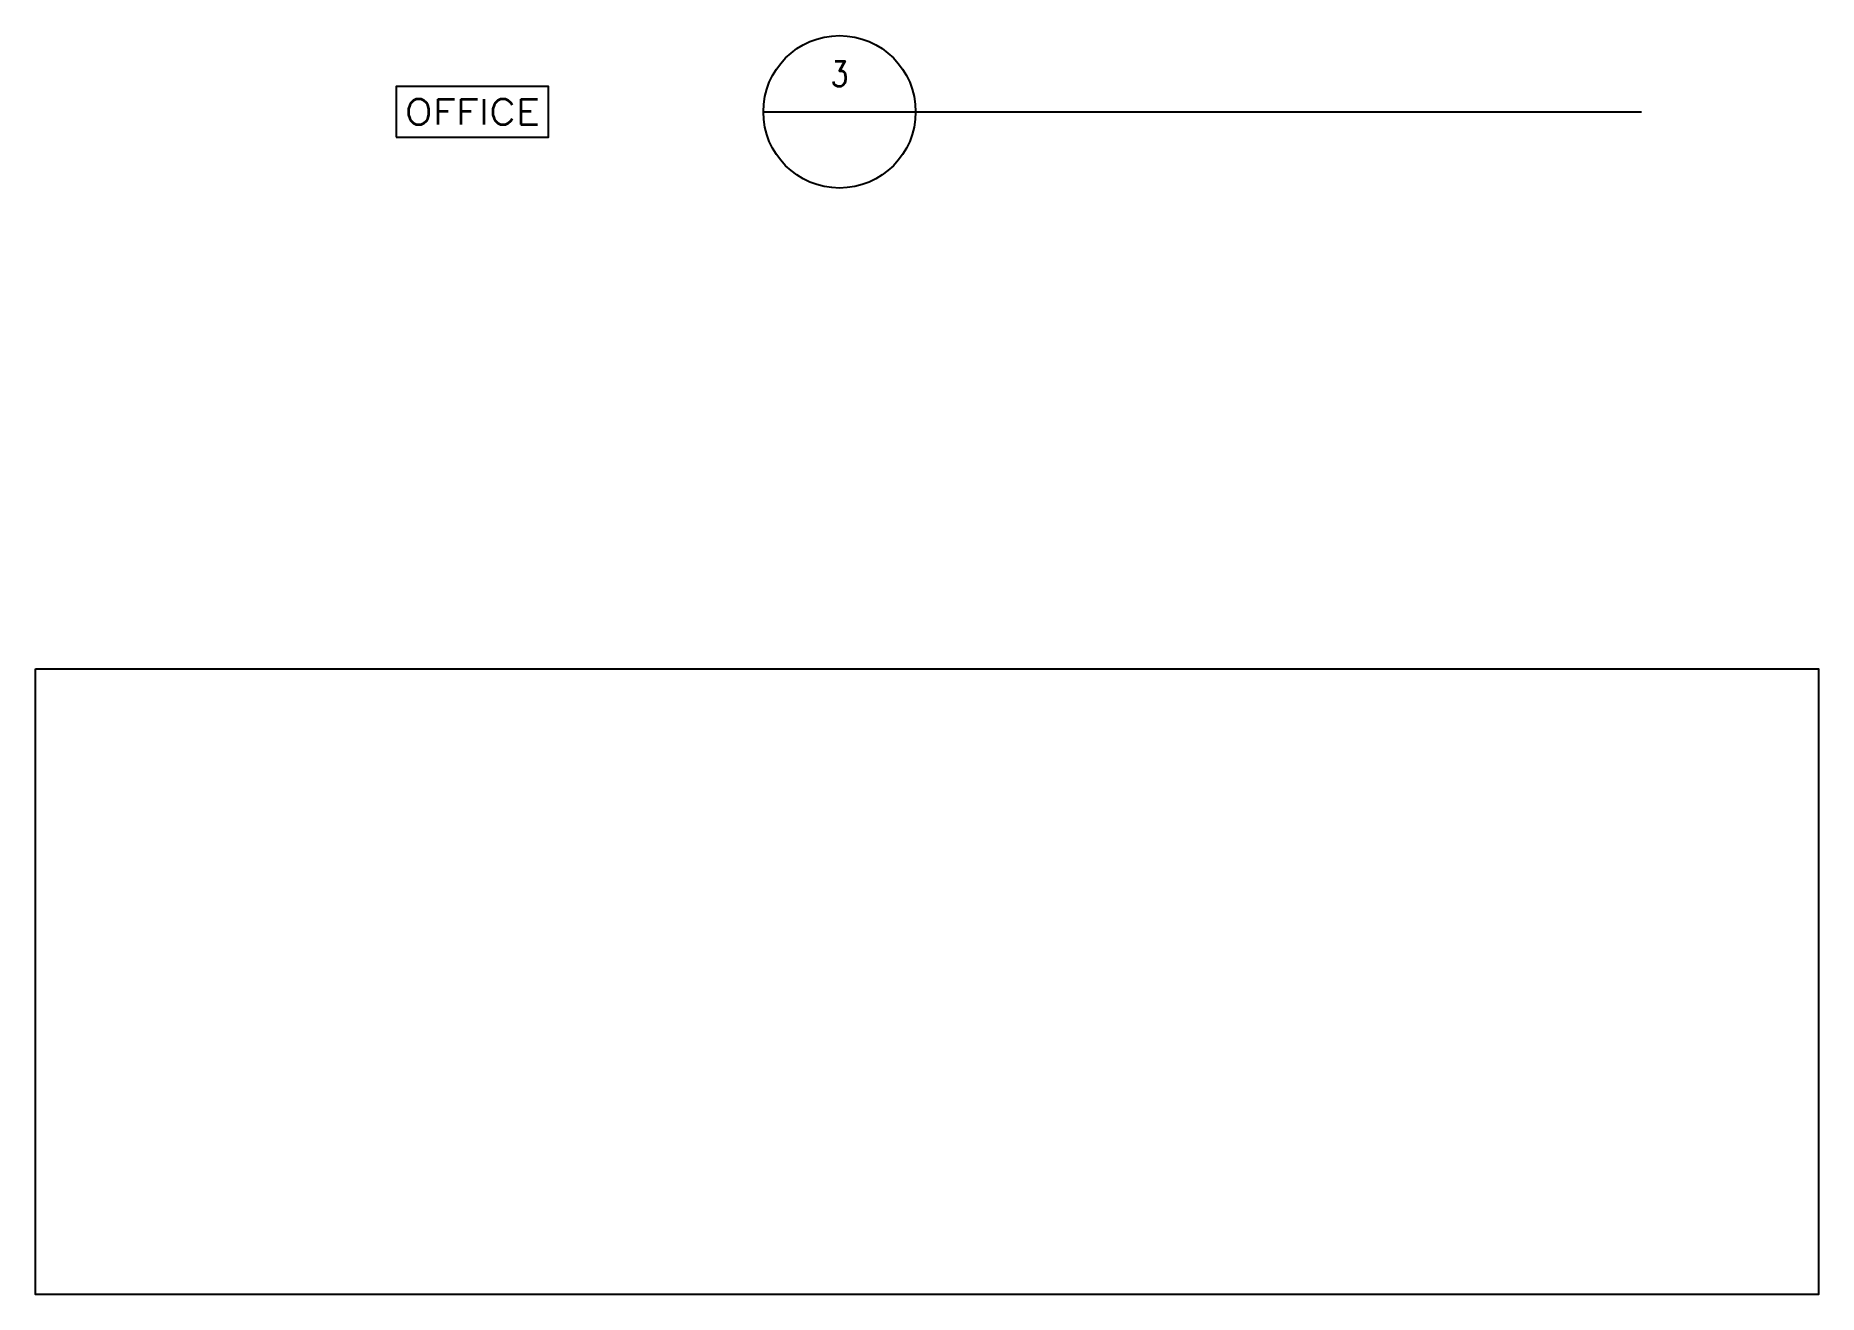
# Model space of a CAD drawing. Header units: inches. Extents: x 8 to 851, y 127 to 722.
import ezdxf
from ezdxf.enums import TextEntityAlignment as Align

# ---------------------------------------------------------------- set-up
doc = ezdxf.new("R2010")
doc.units = ezdxf.units.IN
doc.header["$MEASUREMENT"] = 0
doc.styles.get("Standard").update_dxf_attribs({"font": 'simplex.shx', "width": 0.8, "height": 12})

msp = doc.modelspace()

# ---------------------------------------------------------------- linework, layer by layer
msp.add_line((351.9, 685.99), (767.02, 685.99))
for points in [[(178.38, 673.99), (250.38, 673.99), (250.38, 697.99), (178.38, 697.99)], [(7.93, 422.79), (850.59, 422.79), (850.59, 127.15), (7.93, 127.15)]]:
    msp.add_lwpolyline(points, close=True)
msp.add_circle((387.9, 685.99), 36)

# ---------------------------------------------------------------- texts
at = {"width": 0.8}
msp.add_text('3', height=12, dxfattribs=at).set_placement((387.9, 703.99), align=Align.MIDDLE_CENTER)
at = {"width": 1.12}
msp.add_text('OFFICE', height=12, dxfattribs=at).set_placement((182.38, 679.99), (246.38, 679.99), align=Align.FIT)

doc.saveas('drawing.dxf')
